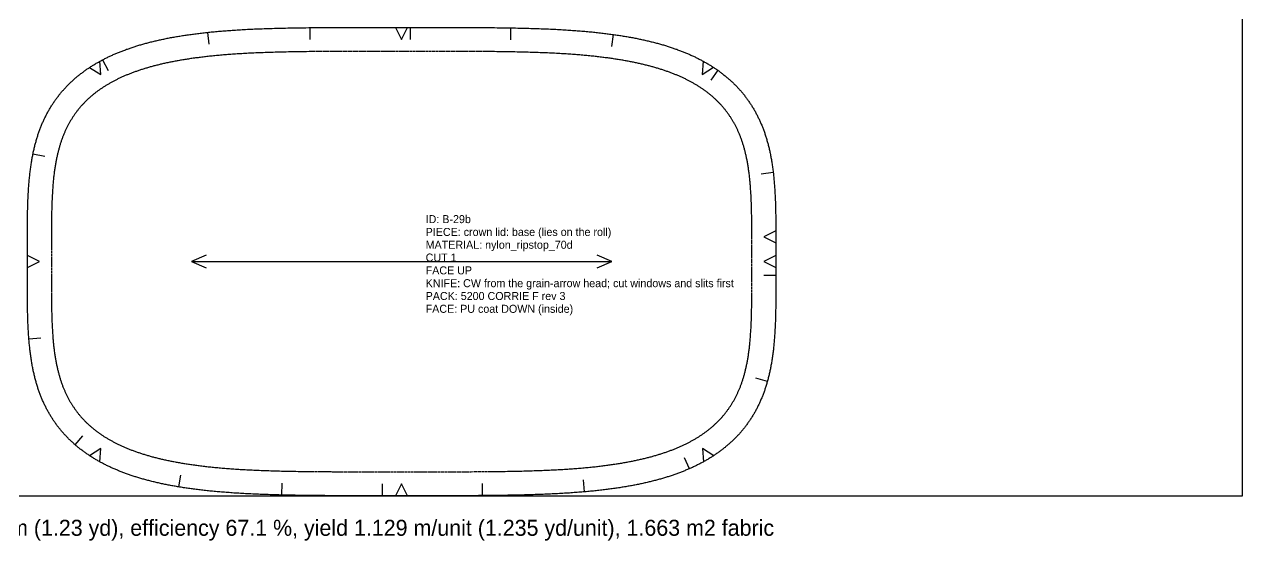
# Model space of a CAD drawing. Header units: millimetres. Extents: x 0 to 1129, y -22 to 1473.
# Drawn here: x 520 to 1129, y -22 to 236 of the extents above; entities that cross this region are included whole.
import ezdxf

# ---------------------------------------------------------------- set-up
doc = ezdxf.new("R2010")
doc.units = ezdxf.units.MM
doc.linetypes.add('DASHED', pattern=[1.524, 1.27, -0.254])
for name, color, linetype in [('CUT', 7, 'Continuous'), ('GRAIN', 5, 'Continuous'), ('NOTCH', 1, 'Continuous'), ('SEW', 3, 'Continuous'), ('TEXT', 2, 'Continuous')]:
    doc.layers.add(name, color=color, linetype=linetype)

msp = doc.modelspace()

# ---------------------------------------------------------------- linework, layer by layer
at = {"layer": 'CUT'}
msp.add_lwpolyline([(708.8, 234), (708.8, 234), (720.36, 234), (725.16, 234), (728.84, 234), (731.94, 233.99), (734.67, 233.99), (737.15, 233.98), (739.42, 233.98), (741.54, 233.97), (743.54, 233.96), (745.42, 233.95), (747.21, 233.94), (748.93, 233.93), (750.57, 233.92), (752.15, 233.9), (753.68, 233.89), (755.15, 233.87), (756.59, 233.85), (757.98, 233.84), (759.33, 233.82), (760.65, 233.8), (761.94, 233.78), (763.19, 233.76), (764.42, 233.73), (765.62, 233.71), (766.8, 233.68), (767.96, 233.66), (769.09, 233.63), (770.2, 233.6), (771.29, 233.57), (772.37, 233.54), (773.42, 233.51), (774.46, 233.48), (775.49, 233.45), (776.5, 233.41), (777.49, 233.38), (778.47, 233.34), (779.44, 233.31), (780.39, 233.27), (781.33, 233.23), (782.26, 233.19), (783.17, 233.15), (784.08, 233.1), (784.97, 233.06), (785.86, 233.02), (786.73, 232.97), (787.6, 232.92), (788.45, 232.87), (789.3, 232.83), (790.14, 232.78), (790.97, 232.72), (791.79, 232.67), (792.6, 232.62), (793.4, 232.56), (794.2, 232.51), (794.99, 232.45), (795.77, 232.4), (796.54, 232.34), (797.31, 232.28), (798.07, 232.22), (798.83, 232.15), (799.57, 232.09), (800.31, 232.03), (801.05, 231.96), (801.78, 231.9), (802.5, 231.83), (803.22, 231.76), (803.93, 231.69), (804.64, 231.62), (805.34, 231.55), (806.03, 231.47), (806.72, 231.4), (807.41, 231.32), (808.09, 231.25), (808.76, 231.17), (809.43, 231.09), (810.1, 231.01), (810.76, 230.93), (811.41, 230.85), (812.06, 230.77), (812.71, 230.68), (813.35, 230.6), (813.99, 230.51), (814.63, 230.42), (815.26, 230.33), (815.88, 230.24), (816.5, 230.15), (817.12, 230.06), (817.74, 229.96), (818.35, 229.87), (818.95, 229.77), (819.56, 229.68), (820.15, 229.58), (820.75, 229.48), (821.34, 229.38), (821.93, 229.28), (822.51, 229.17), (823.09, 229.07), (823.67, 228.96), (824.25, 228.86), (824.82, 228.75), (825.39, 228.64), (825.95, 228.53), (826.51, 228.42), (827.07, 228.3), (827.62, 228.19), (828.18, 228.07), (828.73, 227.96), (829.27, 227.84), (829.81, 227.72), (830.35, 227.6), (830.89, 227.47), (831.43, 227.35), (831.96, 227.23), (832.49, 227.1), (833.01, 226.97), (833.53, 226.85), (834.05, 226.72), (834.57, 226.58), (835.09, 226.45), (835.6, 226.32), (836.11, 226.18), (836.61, 226.05), (837.12, 225.91), (837.62, 225.77), (838.12, 225.63), (838.62, 225.49), (839.11, 225.34), (839.6, 225.2), (840.09, 225.05), (840.58, 224.91), (841.06, 224.76), (841.54, 224.61), (842.02, 224.46), (842.5, 224.3), (842.98, 224.15), (843.45, 223.99), (843.92, 223.83), (844.39, 223.68), (844.85, 223.51), (845.32, 223.35), (845.78, 223.19), (846.24, 223.03), (846.69, 222.86), (847.15, 222.69), (847.6, 222.52), (848.05, 222.35), (848.5, 222.18), (848.94, 222.01), (849.39, 221.83), (849.83, 221.65), (850.27, 221.47), (850.71, 221.29), (851.14, 221.11), (851.57, 220.93), (852.01, 220.75), (852.43, 220.56), (852.86, 220.37), (853.29, 220.18), (853.71, 219.99), (854.13, 219.8), (854.55, 219.6), (854.97, 219.41), (855.38, 219.21), (855.79, 219.01), (856.2, 218.81), (856.61, 218.61), (857.02, 218.4), (857.42, 218.19), (857.83, 217.99), (858.23, 217.78), (858.63, 217.57), (859.02, 217.35), (859.42, 217.14), (859.81, 216.92), (860.2, 216.7), (860.59, 216.48), (860.98, 216.26), (861.37, 216.04), (861.75, 215.81), (862.13, 215.58), (862.51, 215.35), (862.89, 215.12), (863.26, 214.89), (863.64, 214.66), (864.01, 214.42), (864.38, 214.18), (864.75, 213.94), (865.11, 213.7), (865.48, 213.45), (865.84, 213.21), (866.2, 212.96), (866.56, 212.71), (866.91, 212.46), (867.27, 212.21), (867.62, 211.95), (867.97, 211.69), (868.32, 211.43), (868.66, 211.17), (869.01, 210.91), (869.35, 210.64), (869.69, 210.37), (870.03, 210.11), (870.37, 209.83), (870.7, 209.56), (871.03, 209.28), (871.36, 209.01), (871.69, 208.73), (872.02, 208.45), (872.34, 208.16), (872.66, 207.88), (872.98, 207.59), (873.3, 207.3), (873.62, 207.01), (873.93, 206.71), (874.24, 206.42), (874.55, 206.12), (874.86, 205.82), (875.17, 205.52), (875.47, 205.21), (875.77, 204.91), (876.07, 204.6), (876.37, 204.29), (876.66, 203.97), (876.96, 203.66), (877.25, 203.34), (877.54, 203.02), (877.82, 202.7), (878.11, 202.38), (878.39, 202.05), (878.67, 201.72), (878.95, 201.39), (879.22, 201.06), (879.49, 200.73), (879.77, 200.39), (880.03, 200.05), (880.3, 199.71), (880.56, 199.37), (880.83, 199.03), (881.09, 198.68), (881.34, 198.33), (881.6, 197.98), (881.85, 197.62), (882.1, 197.27), (882.35, 196.91), (882.59, 196.55), (882.84, 196.19), (883.08, 195.82), (883.32, 195.46), (883.55, 195.09), (883.79, 194.72), (884.02, 194.34), (884.25, 193.97), (884.48, 193.59), (884.7, 193.21), (884.92, 192.83), (885.14, 192.44), (885.36, 192.06), (885.58, 191.67), (885.79, 191.28), (886, 190.88), (886.21, 190.49), (886.41, 190.09), (886.62, 189.69), (886.82, 189.29), (887.02, 188.88), (887.21, 188.48), (887.41, 188.07), (887.6, 187.66), (887.79, 187.24), (887.97, 186.83), (888.16, 186.41), (888.34, 185.99), (888.52, 185.56), (888.7, 185.14), (888.87, 184.71), (889.04, 184.28), (889.21, 183.85), (889.38, 183.41), (889.55, 182.97), (889.71, 182.53), (889.87, 182.09), (890.03, 181.64), (890.19, 181.19), (890.34, 180.74), (890.49, 180.29), (890.64, 179.83), (890.79, 179.37), (890.93, 178.91), (891.07, 178.44), (891.21, 177.97), (891.35, 177.5), (891.48, 177.03), (891.62, 176.55), (891.75, 176.07), (891.88, 175.59), (892, 175.1), (892.13, 174.61), (892.25, 174.12), (892.37, 173.62), (892.48, 173.12), (892.6, 172.62), (892.71, 172.11), (892.82, 171.6), (892.93, 171.08), (893.04, 170.56), (893.14, 170.04), (893.24, 169.51), (893.34, 168.98), (893.44, 168.45), (893.54, 167.91), (893.63, 167.36), (893.72, 166.81), (893.81, 166.26), (893.9, 165.7), (893.98, 165.13), (894.06, 164.56), (894.15, 163.99), (894.22, 163.41), (894.3, 162.82), (894.38, 162.22), (894.45, 161.62), (894.52, 161.02), (894.59, 160.4), (894.65, 159.78), (894.72, 159.15), (894.78, 158.52), (894.84, 157.87), (894.9, 157.22), (894.96, 156.56), (895.01, 155.89), (895.06, 155.21), (895.12, 154.51), (895.16, 153.81), (895.21, 153.1), (895.26, 152.37), (895.3, 151.63), (895.34, 150.87), (895.38, 150.1), (895.42, 149.32), (895.46, 148.52), (895.49, 147.69), (895.52, 146.85), (895.55, 145.99), (895.58, 145.1), (895.61, 144.19), (895.63, 143.25), (895.66, 142.27), (895.68, 141.26), (895.7, 140.21), (895.72, 139.11), (895.73, 137.96), (895.75, 136.75), (895.76, 135.46), (895.77, 134.07), (895.78, 132.57), (895.79, 130.92), (895.79, 129.04), (895.8, 126.83), (895.8, 123.94), (895.8, 117), (895.8, 110.05), (895.8, 107.17), (895.79, 104.96), (895.79, 103.08), (895.78, 101.43), (895.77, 99.93), (895.76, 98.54), (895.75, 97.25), (895.73, 96.04), (895.72, 94.89), (895.7, 93.79), (895.68, 92.74), (895.66, 91.73), (895.63, 90.75), (895.61, 89.81), (895.58, 88.9), (895.55, 88.01), (895.52, 87.15), (895.49, 86.31), (895.46, 85.48), (895.42, 84.68), (895.38, 83.9), (895.34, 83.13), (895.3, 82.37), (895.26, 81.63), (895.21, 80.9), (895.16, 80.19), (895.12, 79.49), (895.06, 78.79), (895.01, 78.11), (894.96, 77.44), (894.9, 76.78), (894.84, 76.13), (894.78, 75.48), (894.72, 74.85), (894.65, 74.22), (894.59, 73.6), (894.52, 72.98), (894.45, 72.38), (894.38, 71.78), (894.3, 71.18), (894.22, 70.59), (894.15, 70.01), (894.06, 69.44), (893.98, 68.87), (893.9, 68.3), (893.81, 67.74), (893.72, 67.19), (893.63, 66.64), (893.54, 66.09), (893.44, 65.55), (893.34, 65.02), (893.24, 64.49), (893.14, 63.96), (893.04, 63.44), (892.93, 62.92), (892.82, 62.4), (892.71, 61.89), (892.6, 61.38), (892.48, 60.88), (892.37, 60.38), (892.25, 59.88), (892.13, 59.39), (892, 58.9), (891.88, 58.41), (891.75, 57.93), (891.62, 57.45), (891.48, 56.97), (891.35, 56.5), (891.21, 56.03), (891.07, 55.56), (890.93, 55.09), (890.79, 54.63), (890.64, 54.17), (890.49, 53.71), (890.34, 53.26), (890.19, 52.81), (890.03, 52.36), (889.87, 51.91), (889.71, 51.47), (889.55, 51.03), (889.38, 50.59), (889.21, 50.15), (889.04, 49.72), (888.87, 49.29), (888.7, 48.86), (888.52, 48.44), (888.34, 48.01), (888.16, 47.59), (887.97, 47.17), (887.79, 46.76), (887.6, 46.34), (887.41, 45.93), (887.21, 45.52), (887.02, 45.12), (886.82, 44.71), (886.62, 44.31), (886.41, 43.91), (886.21, 43.51), (886, 43.12), (885.79, 42.72), (885.58, 42.33), (885.36, 41.94), (885.14, 41.56), (884.92, 41.17), (884.7, 40.79), (884.48, 40.41), (884.25, 40.03), (884.02, 39.66), (883.79, 39.28), (883.55, 38.91), (883.32, 38.54), (883.08, 38.18), (882.84, 37.81), (882.59, 37.45), (882.35, 37.09), (882.1, 36.73), (881.85, 36.38), (881.6, 36.02), (881.34, 35.67), (881.09, 35.32), (880.83, 34.97), (880.56, 34.63), (880.3, 34.29), (880.03, 33.95), (879.77, 33.61), (879.49, 33.27), (879.22, 32.94), (878.95, 32.61), (878.67, 32.28), (878.39, 31.95), (878.11, 31.62), (877.82, 31.3), (877.54, 30.98), (877.25, 30.66), (876.96, 30.34), (876.66, 30.03), (876.37, 29.71), (876.07, 29.4), (875.77, 29.09), (875.47, 28.79), (875.17, 28.48), (874.86, 28.18), (874.55, 27.88), (874.24, 27.58), (873.93, 27.29), (873.62, 26.99), (873.3, 26.7), (872.98, 26.41), (872.66, 26.12), (872.34, 25.84), (872.02, 25.55), (871.69, 25.27), (871.36, 24.99), (871.03, 24.72), (870.7, 24.44), (870.37, 24.17), (870.03, 23.89), (869.69, 23.63), (869.35, 23.36), (869.01, 23.09), (868.66, 22.83), (868.32, 22.57), (867.97, 22.31), (867.62, 22.05), (867.27, 21.79), (866.91, 21.54), (866.56, 21.29), (866.2, 21.04), (865.84, 20.79), (865.48, 20.55), (865.11, 20.3), (864.75, 20.06), (864.38, 19.82), (864.01, 19.58), (863.64, 19.34), (863.26, 19.11), (862.89, 18.88), (862.51, 18.65), (862.13, 18.42), (861.75, 18.19), (861.37, 17.96), (860.98, 17.74), (860.59, 17.52), (860.2, 17.3), (859.81, 17.08), (859.42, 16.86), (859.02, 16.65), (858.63, 16.43), (858.23, 16.22), (857.83, 16.01), (857.42, 15.81), (857.02, 15.6), (856.61, 15.39), (856.2, 15.19), (855.79, 14.99), (855.38, 14.79), (854.97, 14.59), (854.55, 14.4), (854.13, 14.2), (853.71, 14.01), (853.29, 13.82), (852.86, 13.63), (852.43, 13.44), (852.01, 13.25), (851.57, 13.07), (851.14, 12.89), (850.71, 12.71), (850.27, 12.53), (849.83, 12.35), (849.39, 12.17), (848.94, 11.99), (848.5, 11.82), (848.05, 11.65), (847.6, 11.48), (847.15, 11.31), (846.69, 11.14), (846.24, 10.97), (845.78, 10.81), (845.32, 10.65), (844.85, 10.49), (844.39, 10.32), (843.92, 10.17), (843.45, 10.01), (842.98, 9.85), (842.5, 9.7), (842.02, 9.54), (841.54, 9.39), (841.06, 9.24), (840.58, 9.09), (840.09, 8.95), (839.6, 8.8), (839.11, 8.66), (838.62, 8.51), (838.12, 8.37), (837.62, 8.23), (837.12, 8.09), (836.61, 7.95), (836.11, 7.82), (835.6, 7.68), (835.09, 7.55), (834.57, 7.42), (834.05, 7.28), (833.53, 7.15), (833.01, 7.03), (832.49, 6.9), (831.96, 6.77), (831.43, 6.65), (830.89, 6.53), (830.35, 6.4), (829.81, 6.28), (829.27, 6.16), (828.73, 6.04), (828.18, 5.93), (827.62, 5.81), (827.07, 5.7), (826.51, 5.58), (825.95, 5.47), (825.39, 5.36), (824.82, 5.25), (824.25, 5.14), (823.67, 5.04), (823.09, 4.93), (822.51, 4.83), (821.93, 4.72), (821.34, 4.62), (820.75, 4.52), (820.15, 4.42), (819.56, 4.32), (818.95, 4.23), (818.35, 4.13), (817.74, 4.04), (817.12, 3.94), (816.5, 3.85), (815.88, 3.76), (815.26, 3.67), (814.63, 3.58), (813.99, 3.49), (813.35, 3.4), (812.71, 3.32), (812.06, 3.23), (811.41, 3.15), (810.76, 3.07), (810.1, 2.99), (809.43, 2.91), (808.76, 2.83), (808.09, 2.75), (807.41, 2.68), (806.72, 2.6), (806.03, 2.53), (805.34, 2.45), (804.64, 2.38), (803.93, 2.31), (803.22, 2.24), (802.5, 2.17), (801.78, 2.1), (801.05, 2.04), (800.31, 1.97), (799.57, 1.91), (798.83, 1.85), (798.07, 1.78), (797.31, 1.72), (796.54, 1.66), (795.77, 1.6), (794.99, 1.55), (794.2, 1.49), (793.4, 1.44), (792.6, 1.38), (791.79, 1.33), (790.97, 1.28), (790.14, 1.22), (789.3, 1.17), (788.45, 1.13), (787.6, 1.08), (786.73, 1.03), (785.86, 0.98), (784.97, 0.94), (784.08, 0.9), (783.17, 0.85), (782.26, 0.81), (781.33, 0.77), (780.39, 0.73), (779.44, 0.69), (778.47, 0.66), (777.49, 0.62), (776.5, 0.59), (775.49, 0.55), (774.46, 0.52), (773.42, 0.49), (772.37, 0.46), (771.29, 0.43), (770.2, 0.4), (769.09, 0.37), (767.96, 0.34), (766.8, 0.32), (765.62, 0.29), (764.42, 0.27), (763.19, 0.24), (761.94, 0.22), (760.65, 0.2), (759.33, 0.18), (757.98, 0.16), (756.59, 0.15), (755.15, 0.13), (753.68, 0.11), (752.14, 0.1), (750.56, 0.08), (748.92, 0.07), (747.2, 0.06), (745.41, 0.05), (743.53, 0.04), (741.54, 0.03), (739.42, 0.02), (737.14, 0.02), (734.67, 0.01), (731.93, 0.01), (728.83, 0), (725.15, 0), (720.36, 0), (708.8, 0), (697.24, 0), (692.44, 0), (688.76, 0), (685.66, 0.01), (682.93, 0.01), (680.45, 0.02), (678.18, 0.02), (676.06, 0.03), (674.06, 0.04), (672.18, 0.05), (670.39, 0.06), (668.67, 0.07), (667.03, 0.08), (665.45, 0.1), (663.92, 0.11), (662.45, 0.13), (661.01, 0.15), (659.62, 0.16), (658.27, 0.18), (656.95, 0.2), (655.66, 0.22), (654.41, 0.24), (653.18, 0.27), (651.98, 0.29), (650.8, 0.32), (649.64, 0.34), (648.51, 0.37), (647.4, 0.4), (646.31, 0.43), (645.23, 0.46), (644.18, 0.49), (643.14, 0.52), (642.11, 0.55), (641.1, 0.59), (640.11, 0.62), (639.13, 0.66), (638.16, 0.69), (637.21, 0.73), (636.27, 0.77), (635.34, 0.81), (634.43, 0.85), (633.52, 0.9), (632.63, 0.94), (631.74, 0.98), (630.87, 1.03), (630, 1.08), (629.15, 1.13), (628.3, 1.17), (627.46, 1.22), (626.63, 1.28), (625.81, 1.33), (625, 1.38), (624.2, 1.44), (623.4, 1.49), (622.61, 1.55), (621.83, 1.6), (621.06, 1.66), (620.29, 1.72), (619.53, 1.78), (618.77, 1.85), (618.03, 1.91), (617.29, 1.97), (616.55, 2.04), (615.82, 2.1), (615.1, 2.17), (614.38, 2.24), (613.67, 2.31), (612.96, 2.38), (612.26, 2.45), (611.57, 2.53), (610.88, 2.6), (610.19, 2.68), (609.51, 2.75), (608.84, 2.83), (608.17, 2.91), (607.5, 2.99), (606.84, 3.07), (606.19, 3.15), (605.54, 3.23), (604.89, 3.32), (604.25, 3.4), (603.61, 3.49), (602.97, 3.58), (602.34, 3.67), (601.72, 3.76), (601.1, 3.85), (600.48, 3.94), (599.86, 4.04), (599.25, 4.13), (598.65, 4.23), (598.04, 4.32), (597.45, 4.42), (596.85, 4.52), (596.26, 4.62), (595.67, 4.72), (595.09, 4.83), (594.51, 4.93), (593.93, 5.04), (593.35, 5.14), (592.78, 5.25), (592.21, 5.36), (591.65, 5.47), (591.09, 5.58), (590.53, 5.7), (589.98, 5.81), (589.42, 5.93), (588.87, 6.04), (588.33, 6.16), (587.79, 6.28), (587.25, 6.4), (586.71, 6.53), (586.17, 6.65), (585.64, 6.77), (585.11, 6.9), (584.59, 7.03), (584.07, 7.15), (583.55, 7.28), (583.03, 7.42), (582.51, 7.55), (582, 7.68), (581.49, 7.82), (580.99, 7.95), (580.48, 8.09), (579.98, 8.23), (579.48, 8.37), (578.98, 8.51), (578.49, 8.66), (578, 8.8), (577.51, 8.95), (577.02, 9.09), (576.54, 9.24), (576.06, 9.39), (575.58, 9.54), (575.1, 9.7), (574.62, 9.85), (574.15, 10.01), (573.68, 10.17), (573.21, 10.32), (572.75, 10.49), (572.28, 10.65), (571.82, 10.81), (571.36, 10.97), (570.91, 11.14), (570.45, 11.31), (570, 11.48), (569.55, 11.65), (569.1, 11.82), (568.66, 11.99), (568.21, 12.17), (567.77, 12.35), (567.33, 12.53), (566.89, 12.71), (566.46, 12.89), (566.03, 13.07), (565.59, 13.25), (565.17, 13.44), (564.74, 13.63), (564.31, 13.82), (563.89, 14.01), (563.47, 14.2), (563.05, 14.4), (562.63, 14.59), (562.22, 14.79), (561.81, 14.99), (561.4, 15.19), (560.99, 15.39), (560.58, 15.6), (560.18, 15.81), (559.77, 16.01), (559.37, 16.22), (558.97, 16.43), (558.58, 16.65), (558.18, 16.86), (557.79, 17.08), (557.4, 17.3), (557.01, 17.52), (556.62, 17.74), (556.23, 17.96), (555.85, 18.19), (555.47, 18.42), (555.09, 18.65), (554.71, 18.88), (554.34, 19.11), (553.96, 19.34), (553.59, 19.58), (553.22, 19.82), (552.85, 20.06), (552.49, 20.3), (552.12, 20.55), (551.76, 20.79), (551.4, 21.04), (551.04, 21.29), (550.69, 21.54), (550.33, 21.79), (549.98, 22.05), (549.63, 22.31), (549.28, 22.57), (548.94, 22.83), (548.59, 23.09), (548.25, 23.36), (547.91, 23.63), (547.57, 23.89), (547.23, 24.17), (546.9, 24.44), (546.57, 24.72), (546.24, 24.99), (545.91, 25.27), (545.58, 25.55), (545.26, 25.84), (544.94, 26.12), (544.62, 26.41), (544.3, 26.7), (543.98, 26.99), (543.67, 27.29), (543.36, 27.58), (543.05, 27.88), (542.74, 28.18), (542.43, 28.48), (542.13, 28.79), (541.83, 29.09), (541.53, 29.4), (541.23, 29.71), (540.94, 30.03), (540.64, 30.34), (540.35, 30.66), (540.06, 30.98), (539.78, 31.3), (539.49, 31.62), (539.21, 31.95), (538.93, 32.28), (538.65, 32.61), (538.38, 32.94), (538.11, 33.27), (537.83, 33.61), (537.57, 33.95), (537.3, 34.29), (537.04, 34.63), (536.77, 34.97), (536.51, 35.32), (536.26, 35.67), (536, 36.02), (535.75, 36.38), (535.5, 36.73), (535.25, 37.09), (535.01, 37.45), (534.76, 37.81), (534.52, 38.18), (534.28, 38.54), (534.05, 38.91), (533.81, 39.28), (533.58, 39.66), (533.35, 40.03), (533.12, 40.41), (532.9, 40.79), (532.68, 41.17), (532.46, 41.56), (532.24, 41.94), (532.02, 42.33), (531.81, 42.72), (531.6, 43.12), (531.39, 43.51), (531.19, 43.91), (530.98, 44.31), (530.78, 44.71), (530.58, 45.12), (530.39, 45.52), (530.19, 45.93), (530, 46.34), (529.81, 46.76), (529.63, 47.17), (529.44, 47.59), (529.26, 48.01), (529.08, 48.44), (528.9, 48.86), (528.73, 49.29), (528.56, 49.72), (528.39, 50.15), (528.22, 50.59), (528.05, 51.03), (527.89, 51.47), (527.73, 51.91), (527.57, 52.36), (527.41, 52.81), (527.26, 53.26), (527.11, 53.71), (526.96, 54.17), (526.81, 54.63), (526.67, 55.09), (526.53, 55.56), (526.39, 56.03), (526.25, 56.5), (526.12, 56.97), (525.98, 57.45), (525.85, 57.93), (525.72, 58.41), (525.6, 58.9), (525.47, 59.39), (525.35, 59.88), (525.23, 60.38), (525.12, 60.88), (525, 61.38), (524.89, 61.89), (524.78, 62.4), (524.67, 62.92), (524.56, 63.44), (524.46, 63.96), (524.36, 64.49), (524.26, 65.02), (524.16, 65.55), (524.06, 66.09), (523.97, 66.64), (523.88, 67.19), (523.79, 67.74), (523.7, 68.3), (523.62, 68.87), (523.54, 69.44), (523.45, 70.01), (523.38, 70.59), (523.3, 71.18), (523.22, 71.78), (523.15, 72.38), (523.08, 72.98), (523.01, 73.6), (522.95, 74.22), (522.88, 74.85), (522.82, 75.48), (522.76, 76.13), (522.7, 76.78), (522.64, 77.44), (522.59, 78.11), (522.54, 78.79), (522.48, 79.49), (522.44, 80.19), (522.39, 80.9), (522.34, 81.63), (522.3, 82.37), (522.26, 83.13), (522.22, 83.9), (522.18, 84.68), (522.14, 85.48), (522.11, 86.31), (522.08, 87.15), (522.05, 88.01), (522.02, 88.9), (521.99, 89.81), (521.97, 90.75), (521.94, 91.73), (521.92, 92.74), (521.9, 93.79), (521.88, 94.89), (521.87, 96.04), (521.85, 97.25), (521.84, 98.54), (521.83, 99.93), (521.82, 101.43), (521.81, 103.08), (521.81, 104.96), (521.8, 107.17), (521.8, 110.06), (521.8, 117), (521.8, 123.95), (521.8, 126.83), (521.81, 129.04), (521.81, 130.92), (521.82, 132.57), (521.83, 134.07), (521.84, 135.46), (521.85, 136.75), (521.87, 137.96), (521.88, 139.11), (521.9, 140.21), (521.92, 141.26), (521.94, 142.27), (521.97, 143.25), (521.99, 144.19), (522.02, 145.1), (522.05, 145.99), (522.08, 146.85), (522.11, 147.69), (522.14, 148.52), (522.18, 149.32), (522.22, 150.1), (522.26, 150.87), (522.3, 151.63), (522.34, 152.37), (522.39, 153.1), (522.44, 153.81), (522.48, 154.51), (522.54, 155.21), (522.59, 155.89), (522.64, 156.56), (522.7, 157.22), (522.76, 157.87), (522.82, 158.52), (522.88, 159.15), (522.95, 159.78), (523.01, 160.4), (523.08, 161.02), (523.15, 161.62), (523.22, 162.22), (523.3, 162.82), (523.38, 163.41), (523.45, 163.99), (523.54, 164.56), (523.62, 165.13), (523.7, 165.7), (523.79, 166.26), (523.88, 166.81), (523.97, 167.36), (524.06, 167.91), (524.16, 168.45), (524.26, 168.98), (524.36, 169.51), (524.46, 170.04), (524.56, 170.56), (524.67, 171.08), (524.78, 171.6), (524.89, 172.11), (525, 172.62), (525.12, 173.12), (525.23, 173.62), (525.35, 174.12), (525.47, 174.61), (525.6, 175.1), (525.72, 175.59), (525.85, 176.07), (525.98, 176.55), (526.12, 177.03), (526.25, 177.5), (526.39, 177.97), (526.53, 178.44), (526.67, 178.91), (526.81, 179.37), (526.96, 179.83), (527.11, 180.29), (527.26, 180.74), (527.41, 181.19), (527.57, 181.64), (527.73, 182.09), (527.89, 182.53), (528.05, 182.97), (528.22, 183.41), (528.39, 183.85), (528.56, 184.28), (528.73, 184.71), (528.9, 185.14), (529.08, 185.56), (529.26, 185.99), (529.44, 186.41), (529.63, 186.83), (529.81, 187.24), (530, 187.66), (530.19, 188.07), (530.39, 188.48), (530.58, 188.88), (530.78, 189.29), (530.98, 189.69), (531.19, 190.09), (531.39, 190.49), (531.6, 190.88), (531.81, 191.28), (532.02, 191.67), (532.24, 192.06), (532.46, 192.44), (532.68, 192.83), (532.9, 193.21), (533.12, 193.59), (533.35, 193.97), (533.58, 194.34), (533.81, 194.72), (534.05, 195.09), (534.28, 195.46), (534.52, 195.82), (534.76, 196.19), (535.01, 196.55), (535.25, 196.91), (535.5, 197.27), (535.75, 197.62), (536, 197.98), (536.26, 198.33), (536.51, 198.68), (536.77, 199.03), (537.04, 199.37), (537.3, 199.71), (537.57, 200.05), (537.83, 200.39), (538.11, 200.73), (538.38, 201.06), (538.65, 201.39), (538.93, 201.72), (539.21, 202.05), (539.49, 202.38), (539.78, 202.7), (540.06, 203.02), (540.35, 203.34), (540.64, 203.66), (540.94, 203.97), (541.23, 204.29), (541.53, 204.6), (541.83, 204.91), (542.13, 205.21), (542.43, 205.52), (542.74, 205.82), (543.05, 206.12), (543.36, 206.42), (543.67, 206.71), (543.98, 207.01), (544.3, 207.3), (544.62, 207.59), (544.94, 207.88), (545.26, 208.16), (545.58, 208.45), (545.91, 208.73), (546.24, 209.01), (546.57, 209.28), (546.9, 209.56), (547.23, 209.83), (547.57, 210.11), (547.91, 210.37), (548.25, 210.64), (548.59, 210.91), (548.94, 211.17), (549.28, 211.43), (549.63, 211.69), (549.98, 211.95), (550.33, 212.21), (550.69, 212.46), (551.04, 212.71), (551.4, 212.96), (551.76, 213.21), (552.12, 213.45), (552.49, 213.7), (552.85, 213.94), (553.22, 214.18), (553.59, 214.42), (553.96, 214.66), (554.34, 214.89), (554.71, 215.12), (555.09, 215.35), (555.47, 215.58), (555.85, 215.81), (556.23, 216.04), (556.62, 216.26), (557.01, 216.48), (557.4, 216.7), (557.79, 216.92), (558.18, 217.14), (558.58, 217.35), (558.97, 217.57), (559.37, 217.78), (559.77, 217.99), (560.18, 218.19), (560.58, 218.4), (560.99, 218.61), (561.4, 218.81), (561.81, 219.01), (562.22, 219.21), (562.63, 219.41), (563.05, 219.6), (563.47, 219.8), (563.89, 219.99), (564.31, 220.18), (564.74, 220.37), (565.17, 220.56), (565.59, 220.75), (566.03, 220.93), (566.46, 221.11), (566.89, 221.29), (567.33, 221.47), (567.77, 221.65), (568.21, 221.83), (568.66, 222.01), (569.1, 222.18), (569.55, 222.35), (570, 222.52), (570.45, 222.69), (570.91, 222.86), (571.36, 223.03), (571.82, 223.19), (572.28, 223.35), (572.75, 223.51), (573.21, 223.68), (573.68, 223.83), (574.15, 223.99), (574.62, 224.15), (575.1, 224.3), (575.58, 224.46), (576.06, 224.61), (576.54, 224.76), (577.02, 224.91), (577.51, 225.05), (578, 225.2), (578.49, 225.34), (578.98, 225.49), (579.48, 225.63), (579.98, 225.77), (580.48, 225.91), (580.99, 226.05), (581.49, 226.18), (582, 226.32), (582.51, 226.45), (583.03, 226.58), (583.55, 226.72), (584.07, 226.85), (584.59, 226.97), (585.11, 227.1), (585.64, 227.23), (586.17, 227.35), (586.71, 227.47), (587.25, 227.6), (587.79, 227.72), (588.33, 227.84), (588.87, 227.96), (589.42, 228.07), (589.98, 228.19), (590.53, 228.3), (591.09, 228.42), (591.65, 228.53), (592.21, 228.64), (592.78, 228.75), (593.35, 228.86), (593.93, 228.96), (594.51, 229.07), (595.09, 229.17), (595.67, 229.28), (596.26, 229.38), (596.85, 229.48), (597.45, 229.58), (598.04, 229.68), (598.65, 229.77), (599.25, 229.87), (599.86, 229.96), (600.48, 230.06), (601.1, 230.15), (601.72, 230.24), (602.34, 230.33), (602.97, 230.42), (603.61, 230.51), (604.25, 230.6), (604.89, 230.68), (605.54, 230.77), (606.19, 230.85), (606.84, 230.93), (607.5, 231.01), (608.17, 231.09), (608.84, 231.17), (609.51, 231.25), (610.19, 231.32), (610.88, 231.4), (611.57, 231.47), (612.26, 231.55), (612.96, 231.62), (613.67, 231.69), (614.38, 231.76), (615.1, 231.83), (615.82, 231.9), (616.55, 231.96), (617.29, 232.03), (618.03, 232.09), (618.77, 232.15), (619.53, 232.22), (620.29, 232.28), (621.06, 232.34), (621.83, 232.4), (622.61, 232.45), (623.4, 232.51), (624.2, 232.56), (625, 232.62), (625.81, 232.67), (626.63, 232.72), (627.46, 232.78), (628.3, 232.83), (629.15, 232.87), (630, 232.92), (630.87, 232.97), (631.74, 233.02), (632.63, 233.06), (633.52, 233.1), (634.43, 233.15), (635.34, 233.19), (636.27, 233.23), (637.21, 233.27), (638.16, 233.31), (639.13, 233.34), (640.11, 233.38), (641.1, 233.41), (642.11, 233.45), (643.14, 233.48), (644.18, 233.51), (645.23, 233.54), (646.31, 233.57), (647.4, 233.6), (648.51, 233.63), (649.64, 233.66), (650.8, 233.68), (651.98, 233.71), (653.18, 233.73), (654.41, 233.76), (655.66, 233.78), (656.95, 233.8), (658.27, 233.82), (659.62, 233.84), (661.01, 233.85), (662.45, 233.87), (663.92, 233.89), (665.46, 233.9), (667.04, 233.92), (668.68, 233.93), (670.4, 233.94), (672.19, 233.95), (674.07, 233.96), (676.06, 233.97), (678.18, 233.98), (680.46, 233.98), (682.93, 233.99), (685.67, 233.99), (688.77, 234), (692.45, 234), (697.24, 234)], close=True, dxfattribs=at)
at = {"layer": 'GRAIN'}
for points in [[(611.17, 120.12), (603.8, 117), (611.17, 113.88)], [(603.8, 117), (813.8, 117)], [(806.43, 113.88), (813.8, 117), (806.43, 120.12)]]:
    msp.add_lwpolyline(points, dxfattribs=at)
at = {"layer": 'NOTCH'}
for points in [[(611.84, 231.5), (612.47, 225.54)], [(662.9, 233.88), (662.96, 227.88)], [(705.78, 234), (708.78, 228), (711.78, 234)], [(713.03, 234), (713.03, 228)], [(763.24, 233.76), (763.13, 227.76)], [(814.55, 230.43), (813.72, 224.49)], [(552.87, 214.02), (558.53, 210.42), (558.01, 217.11)], [(559.38, 217.78), (562.17, 212.47)], [(859.53, 217.14), (859.02, 210.45), (864.68, 214.06)], [(866.78, 212.55), (863.31, 207.66)], [(524.61, 170.79), (530.49, 169.59)], [(894.47, 161.44), (888.51, 160.74)], [(895.78, 132.34), (889.79, 129.33), (895.8, 126.34)], [(521.8, 114), (527.8, 117), (521.8, 120)], [(895.8, 120.02), (889.8, 117.02), (895.8, 114.02)], [(895.8, 110.07), (889.8, 110.08)], [(522.57, 78.39), (528.55, 78.86)], [(891.53, 57.15), (885.76, 58.77)], [(545.66, 25.49), (549.59, 30.02)], [(558.05, 16.87), (558.56, 23.56), (552.9, 19.96)], [(852.61, 13.52), (850.2, 19.01)], [(864.71, 19.97), (859.05, 23.57), (859.57, 16.88)], [(597.42, 4.43), (598.4, 10.34)], [(648.9, 0.36), (649.05, 6.36)], [(800.18, 1.96), (799.66, 7.94)], [(699.19, 0), (699.19, 6)], [(711.81, 0), (708.81, 6), (705.81, 0)], [(749.28, 0.07), (749.23, 6.07)]]:
    msp.add_lwpolyline(points, dxfattribs=at)
at = {"layer": 'SEW', "linetype": 'DASHED'}
msp.add_lwpolyline([(708.8, 222), (697.24, 222), (692.45, 222), (688.78, 222), (685.68, 221.99), (682.95, 221.99), (680.49, 221.98), (678.22, 221.98), (676.11, 221.97), (674.13, 221.96), (672.25, 221.95), (670.47, 221.94), (668.77, 221.93), (667.13, 221.92), (665.56, 221.9), (664.05, 221.89), (662.58, 221.87), (661.16, 221.86), (659.78, 221.84), (658.44, 221.82), (657.14, 221.8), (655.86, 221.78), (654.62, 221.76), (653.41, 221.74), (652.22, 221.71), (651.06, 221.69), (649.92, 221.66), (648.8, 221.64), (647.71, 221.61), (646.63, 221.58), (645.58, 221.55), (644.54, 221.52), (643.51, 221.49), (642.51, 221.46), (641.52, 221.42), (640.54, 221.39), (639.58, 221.35), (638.64, 221.32), (637.7, 221.28), (636.78, 221.24), (635.88, 221.2), (634.98, 221.16), (634.09, 221.12), (633.22, 221.07), (632.36, 221.03), (631.5, 220.99), (630.66, 220.94), (629.83, 220.89), (629, 220.85), (628.19, 220.8), (627.38, 220.75), (626.59, 220.7), (625.8, 220.65), (625.02, 220.59), (624.25, 220.54), (623.48, 220.48), (622.73, 220.43), (621.98, 220.37), (621.23, 220.31), (620.5, 220.26), (619.77, 220.2), (619.05, 220.13), (618.33, 220.07), (617.63, 220.01), (616.92, 219.95), (616.23, 219.88), (615.54, 219.82), (614.85, 219.75), (614.18, 219.68), (613.5, 219.61), (612.84, 219.54), (612.17, 219.47), (611.52, 219.4), (610.87, 219.33), (610.22, 219.25), (609.58, 219.18), (608.95, 219.1), (608.32, 219.02), (607.69, 218.94), (607.07, 218.86), (606.46, 218.78), (605.84, 218.7), (605.24, 218.62), (604.64, 218.54), (604.04, 218.45), (603.45, 218.37), (602.86, 218.28), (602.27, 218.19), (601.69, 218.1), (601.11, 218.02), (600.54, 217.92), (599.97, 217.83), (599.41, 217.74), (598.85, 217.65), (598.29, 217.55), (597.74, 217.46), (597.19, 217.36), (596.65, 217.26), (596.11, 217.16), (595.57, 217.06), (595.03, 216.96), (594.5, 216.86), (593.98, 216.75), (593.45, 216.65), (592.93, 216.54), (592.42, 216.44), (591.9, 216.33), (591.39, 216.22), (590.89, 216.11), (590.38, 216), (589.88, 215.89), (589.39, 215.78), (588.89, 215.66), (588.4, 215.55), (587.92, 215.43), (587.43, 215.32), (586.95, 215.2), (586.47, 215.08), (586, 214.96), (585.53, 214.84), (585.06, 214.71), (584.59, 214.59), (584.13, 214.47), (583.67, 214.34), (583.21, 214.21), (582.75, 214.08), (582.3, 213.96), (581.85, 213.83), (581.41, 213.69), (580.96, 213.56), (580.52, 213.43), (580.09, 213.29), (579.65, 213.16), (579.22, 213.02), (578.79, 212.88), (578.36, 212.74), (577.94, 212.6), (577.51, 212.46), (577.1, 212.32), (576.68, 212.18), (576.26, 212.03), (575.85, 211.89), (575.44, 211.74), (575.04, 211.59), (574.63, 211.44), (574.23, 211.29), (573.83, 211.14), (573.43, 210.99), (573.04, 210.83), (572.65, 210.68), (572.26, 210.52), (571.87, 210.37), (571.49, 210.21), (571.11, 210.05), (570.73, 209.89), (570.35, 209.73), (569.97, 209.56), (569.6, 209.4), (569.23, 209.23), (568.86, 209.07), (568.5, 208.9), (568.13, 208.73), (567.77, 208.56), (567.41, 208.39), (567.05, 208.22), (566.7, 208.04), (566.35, 207.87), (566, 207.69), (565.65, 207.52), (565.3, 207.34), (564.96, 207.16), (564.62, 206.98), (564.28, 206.8), (563.94, 206.61), (563.61, 206.43), (563.27, 206.24), (562.94, 206.05), (562.62, 205.87), (562.29, 205.68), (561.97, 205.49), (561.64, 205.29), (561.32, 205.1), (561.01, 204.91), (560.69, 204.71), (560.38, 204.51), (560.06, 204.32), (559.75, 204.12), (559.45, 203.91), (559.14, 203.71), (558.84, 203.51), (558.54, 203.3), (558.24, 203.1), (557.94, 202.89), (557.64, 202.68), (557.35, 202.47), (557.06, 202.26), (556.77, 202.05), (556.48, 201.83), (556.2, 201.62), (555.91, 201.4), (555.63, 201.18), (555.35, 200.96), (555.08, 200.74), (554.8, 200.52), (554.53, 200.3), (554.26, 200.07), (553.99, 199.84), (553.72, 199.62), (553.45, 199.39), (553.19, 199.16), (552.93, 198.92), (552.67, 198.69), (552.41, 198.46), (552.15, 198.22), (551.9, 197.98), (551.65, 197.74), (551.4, 197.5), (551.15, 197.26), (550.9, 197.01), (550.66, 196.77), (550.41, 196.52), (550.17, 196.27), (549.93, 196.02), (549.7, 195.77), (549.46, 195.52), (549.23, 195.26), (548.99, 195.01), (548.76, 194.75), (548.54, 194.49), (548.31, 194.23), (548.09, 193.97), (547.86, 193.7), (547.64, 193.44), (547.42, 193.17), (547.21, 192.9), (546.99, 192.63), (546.78, 192.35), (546.57, 192.08), (546.36, 191.8), (546.15, 191.53), (545.94, 191.25), (545.74, 190.96), (545.54, 190.68), (545.34, 190.4), (545.14, 190.11), (544.94, 189.82), (544.75, 189.53), (544.55, 189.24), (544.36, 188.94), (544.17, 188.65), (543.98, 188.35), (543.8, 188.05), (543.61, 187.75), (543.43, 187.44), (543.25, 187.14), (543.07, 186.83), (542.89, 186.52), (542.72, 186.21), (542.54, 185.89), (542.37, 185.58), (542.2, 185.26), (542.03, 184.94), (541.86, 184.62), (541.7, 184.29), (541.54, 183.96), (541.37, 183.64), (541.21, 183.3), (541.06, 182.97), (540.9, 182.63), (540.75, 182.3), (540.59, 181.95), (540.44, 181.61), (540.29, 181.27), (540.14, 180.92), (540, 180.57), (539.85, 180.21), (539.71, 179.86), (539.57, 179.5), (539.43, 179.14), (539.29, 178.77), (539.16, 178.41), (539.03, 178.04), (538.89, 177.66), (538.76, 177.29), (538.63, 176.91), (538.51, 176.53), (538.38, 176.15), (538.26, 175.76), (538.14, 175.37), (538.02, 174.98), (537.9, 174.58), (537.78, 174.18), (537.67, 173.77), (537.55, 173.37), (537.44, 172.96), (537.33, 172.54), (537.22, 172.13), (537.12, 171.7), (537.01, 171.28), (536.91, 170.85), (536.81, 170.42), (536.71, 169.98), (536.61, 169.54), (536.51, 169.09), (536.42, 168.64), (536.33, 168.19), (536.23, 167.73), (536.15, 167.27), (536.06, 166.8), (535.97, 166.33), (535.89, 165.85), (535.8, 165.37), (535.72, 164.88), (535.64, 164.38), (535.57, 163.88), (535.49, 163.38), (535.42, 162.87), (535.34, 162.35), (535.27, 161.82), (535.2, 161.29), (535.13, 160.75), (535.07, 160.21), (535, 159.66), (534.94, 159.1), (534.88, 158.53), (534.82, 157.95), (534.76, 157.37), (534.71, 156.77), (534.65, 156.17), (534.6, 155.56), (534.55, 154.93), (534.5, 154.3), (534.45, 153.66), (534.41, 153), (534.36, 152.33), (534.32, 151.64), (534.28, 150.95), (534.24, 150.24), (534.2, 149.51), (534.17, 148.76), (534.13, 148), (534.1, 147.22), (534.07, 146.41), (534.04, 145.58), (534.01, 144.73), (533.99, 143.85), (533.96, 142.94), (533.94, 142), (533.92, 141.02), (533.9, 140), (533.88, 138.93), (533.87, 137.8), (533.85, 136.62), (533.84, 135.35), (533.83, 133.99), (533.82, 132.51), (533.81, 130.87), (533.81, 129.01), (533.8, 126.81), (533.8, 123.94), (533.8, 117), (533.8, 110.06), (533.8, 107.19), (533.81, 104.99), (533.81, 103.13), (533.82, 101.49), (533.83, 100.01), (533.84, 98.65), (533.85, 97.38), (533.87, 96.2), (533.88, 95.07), (533.9, 94), (533.92, 92.98), (533.94, 92), (533.96, 91.06), (533.99, 90.15), (534.01, 89.27), (534.04, 88.42), (534.07, 87.59), (534.1, 86.78), (534.13, 86), (534.17, 85.24), (534.2, 84.49), (534.24, 83.76), (534.28, 83.05), (534.32, 82.36), (534.36, 81.67), (534.41, 81), (534.45, 80.34), (534.5, 79.7), (534.55, 79.07), (534.6, 78.44), (534.65, 77.83), (534.71, 77.23), (534.76, 76.63), (534.82, 76.05), (534.88, 75.47), (534.94, 74.9), (535, 74.34), (535.07, 73.79), (535.13, 73.25), (535.2, 72.71), (535.27, 72.18), (535.34, 71.65), (535.42, 71.13), (535.49, 70.62), (535.57, 70.12), (535.64, 69.62), (535.72, 69.12), (535.8, 68.63), (535.89, 68.15), (535.97, 67.67), (536.06, 67.2), (536.15, 66.73), (536.23, 66.27), (536.33, 65.81), (536.42, 65.36), (536.51, 64.91), (536.61, 64.46), (536.71, 64.02), (536.81, 63.58), (536.91, 63.15), (537.01, 62.72), (537.12, 62.3), (537.22, 61.87), (537.33, 61.46), (537.44, 61.04), (537.55, 60.63), (537.67, 60.23), (537.78, 59.82), (537.9, 59.42), (538.02, 59.02), (538.14, 58.63), (538.26, 58.24), (538.38, 57.85), (538.51, 57.47), (538.63, 57.09), (538.76, 56.71), (538.89, 56.34), (539.03, 55.96), (539.16, 55.59), (539.29, 55.23), (539.43, 54.86), (539.57, 54.5), (539.71, 54.14), (539.85, 53.79), (540, 53.43), (540.14, 53.08), (540.29, 52.73), (540.44, 52.39), (540.59, 52.05), (540.75, 51.7), (540.9, 51.37), (541.06, 51.03), (541.21, 50.7), (541.37, 50.36), (541.54, 50.04), (541.7, 49.71), (541.86, 49.38), (542.03, 49.06), (542.2, 48.74), (542.37, 48.42), (542.54, 48.11), (542.72, 47.79), (542.89, 47.48), (543.07, 47.17), (543.25, 46.86), (543.43, 46.56), (543.61, 46.25), (543.8, 45.95), (543.98, 45.65), (544.17, 45.35), (544.36, 45.06), (544.55, 44.76), (544.75, 44.47), (544.94, 44.18), (545.14, 43.89), (545.34, 43.6), (545.54, 43.32), (545.74, 43.04), (545.94, 42.75), (546.15, 42.47), (546.36, 42.2), (546.57, 41.92), (546.78, 41.65), (546.99, 41.37), (547.21, 41.1), (547.42, 40.83), (547.64, 40.56), (547.86, 40.3), (548.09, 40.03), (548.31, 39.77), (548.54, 39.51), (548.76, 39.25), (548.99, 38.99), (549.23, 38.74), (549.46, 38.48), (549.7, 38.23), (549.93, 37.98), (550.17, 37.73), (550.41, 37.48), (550.66, 37.23), (550.9, 36.99), (551.15, 36.74), (551.4, 36.5), (551.65, 36.26), (551.9, 36.02), (552.15, 35.78), (552.41, 35.54), (552.67, 35.31), (552.93, 35.08), (553.19, 34.84), (553.45, 34.61), (553.72, 34.38), (553.99, 34.16), (554.26, 33.93), (554.53, 33.7), (554.8, 33.48), (555.08, 33.26), (555.35, 33.04), (555.63, 32.82), (555.91, 32.6), (556.2, 32.38), (556.48, 32.17), (556.77, 31.95), (557.06, 31.74), (557.35, 31.53), (557.64, 31.32), (557.94, 31.11), (558.24, 30.9), (558.54, 30.7), (558.84, 30.49), (559.14, 30.29), (559.45, 30.09), (559.75, 29.88), (560.06, 29.68), (560.38, 29.49), (560.69, 29.29), (561.01, 29.09), (561.32, 28.9), (561.64, 28.71), (561.97, 28.51), (562.29, 28.32), (562.62, 28.13), (562.94, 27.95), (563.27, 27.76), (563.61, 27.57), (563.94, 27.39), (564.28, 27.2), (564.62, 27.02), (564.96, 26.84), (565.3, 26.66), (565.65, 26.48), (566, 26.31), (566.35, 26.13), (566.7, 25.96), (567.05, 25.78), (567.41, 25.61), (567.77, 25.44), (568.13, 25.27), (568.5, 25.1), (568.86, 24.93), (569.23, 24.77), (569.6, 24.6), (569.97, 24.44), (570.35, 24.27), (570.73, 24.11), (571.11, 23.95), (571.49, 23.79), (571.87, 23.63), (572.26, 23.48), (572.65, 23.32), (573.04, 23.17), (573.43, 23.01), (573.83, 22.86), (574.23, 22.71), (574.63, 22.56), (575.04, 22.41), (575.44, 22.26), (575.85, 22.11), (576.26, 21.97), (576.68, 21.82), (577.1, 21.68), (577.51, 21.54), (577.94, 21.4), (578.36, 21.26), (578.79, 21.12), (579.22, 20.98), (579.65, 20.84), (580.09, 20.71), (580.52, 20.57), (580.96, 20.44), (581.41, 20.31), (581.85, 20.17), (582.3, 20.04), (582.75, 19.92), (583.21, 19.79), (583.67, 19.66), (584.13, 19.53), (584.59, 19.41), (585.06, 19.29), (585.53, 19.16), (586, 19.04), (586.47, 18.92), (586.95, 18.8), (587.43, 18.68), (587.92, 18.57), (588.4, 18.45), (588.89, 18.34), (589.39, 18.22), (589.88, 18.11), (590.38, 18), (590.89, 17.89), (591.39, 17.78), (591.9, 17.67), (592.42, 17.56), (592.93, 17.46), (593.45, 17.35), (593.98, 17.25), (594.5, 17.14), (595.03, 17.04), (595.57, 16.94), (596.11, 16.84), (596.65, 16.74), (597.19, 16.64), (597.74, 16.54), (598.29, 16.45), (598.85, 16.35), (599.41, 16.26), (599.97, 16.17), (600.54, 16.08), (601.11, 15.98), (601.69, 15.9), (602.27, 15.81), (602.86, 15.72), (603.45, 15.63), (604.04, 15.55), (604.64, 15.46), (605.24, 15.38), (605.84, 15.3), (606.46, 15.22), (607.07, 15.14), (607.69, 15.06), (608.32, 14.98), (608.95, 14.9), (609.58, 14.82), (610.22, 14.75), (610.87, 14.67), (611.52, 14.6), (612.17, 14.53), (612.84, 14.46), (613.5, 14.39), (614.18, 14.32), (614.85, 14.25), (615.54, 14.18), (616.23, 14.12), (616.92, 14.05), (617.63, 13.99), (618.33, 13.93), (619.05, 13.87), (619.77, 13.8), (620.5, 13.74), (621.23, 13.69), (621.98, 13.63), (622.73, 13.57), (623.48, 13.52), (624.25, 13.46), (625.02, 13.41), (625.8, 13.35), (626.59, 13.3), (627.38, 13.25), (628.19, 13.2), (629, 13.15), (629.83, 13.11), (630.66, 13.06), (631.5, 13.01), (632.36, 12.97), (633.22, 12.93), (634.09, 12.88), (634.98, 12.84), (635.88, 12.8), (636.78, 12.76), (637.7, 12.72), (638.64, 12.68), (639.58, 12.65), (640.54, 12.61), (641.52, 12.58), (642.51, 12.54), (643.51, 12.51), (644.54, 12.48), (645.58, 12.45), (646.63, 12.42), (647.71, 12.39), (648.8, 12.36), (649.92, 12.34), (651.06, 12.31), (652.22, 12.29), (653.41, 12.26), (654.62, 12.24), (655.86, 12.22), (657.14, 12.2), (658.44, 12.18), (659.78, 12.16), (661.16, 12.14), (662.58, 12.13), (664.05, 12.11), (665.56, 12.1), (667.13, 12.08), (668.77, 12.07), (670.47, 12.06), (672.25, 12.05), (674.13, 12.04), (676.11, 12.03), (678.22, 12.02), (680.49, 12.02), (682.95, 12.01), (685.68, 12.01), (688.78, 12), (692.45, 12), (697.24, 12), (708.8, 12), (720.36, 12), (725.15, 12), (728.82, 12), (731.92, 12.01), (734.65, 12.01), (737.11, 12.02), (739.38, 12.02), (741.49, 12.03), (743.47, 12.04), (745.35, 12.05), (747.13, 12.06), (748.83, 12.07), (750.47, 12.08), (752.04, 12.1), (753.55, 12.11), (755.02, 12.13), (756.44, 12.14), (757.82, 12.16), (759.16, 12.18), (760.46, 12.2), (761.74, 12.22), (762.98, 12.24), (764.19, 12.26), (765.38, 12.29), (766.54, 12.31), (767.68, 12.34), (768.8, 12.36), (769.89, 12.39), (770.97, 12.42), (772.02, 12.45), (773.06, 12.48), (774.09, 12.51), (775.09, 12.54), (776.08, 12.58), (777.06, 12.61), (778.02, 12.65), (778.96, 12.68), (779.9, 12.72), (780.82, 12.76), (781.72, 12.8), (782.62, 12.84), (783.51, 12.88), (784.38, 12.93), (785.24, 12.97), (786.1, 13.01), (786.94, 13.06), (787.77, 13.11), (788.6, 13.15), (789.41, 13.2), (790.22, 13.25), (791.01, 13.3), (791.8, 13.35), (792.58, 13.41), (793.35, 13.46), (794.12, 13.52), (794.87, 13.57), (795.62, 13.63), (796.37, 13.69), (797.1, 13.74), (797.83, 13.8), (798.55, 13.87), (799.27, 13.93), (799.97, 13.99), (800.68, 14.05), (801.37, 14.12), (802.06, 14.18), (802.75, 14.25), (803.42, 14.32), (804.1, 14.39), (804.76, 14.46), (805.43, 14.53), (806.08, 14.6), (806.73, 14.67), (807.38, 14.75), (808.02, 14.82), (808.65, 14.9), (809.28, 14.98), (809.91, 15.06), (810.53, 15.14), (811.14, 15.22), (811.76, 15.3), (812.36, 15.38), (812.96, 15.46), (813.56, 15.55), (814.15, 15.63), (814.74, 15.72), (815.33, 15.81), (815.91, 15.9), (816.49, 15.98), (817.06, 16.08), (817.63, 16.17), (818.19, 16.26), (818.75, 16.35), (819.31, 16.45), (819.86, 16.54), (820.41, 16.64), (820.95, 16.74), (821.49, 16.84), (822.03, 16.94), (822.57, 17.04), (823.1, 17.14), (823.62, 17.25), (824.15, 17.35), (824.67, 17.46), (825.18, 17.56), (825.7, 17.67), (826.21, 17.78), (826.71, 17.89), (827.22, 18), (827.72, 18.11), (828.21, 18.22), (828.71, 18.34), (829.2, 18.45), (829.68, 18.57), (830.17, 18.68), (830.65, 18.8), (831.13, 18.92), (831.6, 19.04), (832.07, 19.16), (832.54, 19.29), (833.01, 19.41), (833.47, 19.53), (833.93, 19.66), (834.39, 19.79), (834.85, 19.92), (835.3, 20.04), (835.75, 20.17), (836.19, 20.31), (836.64, 20.44), (837.08, 20.57), (837.51, 20.71), (837.95, 20.84), (838.38, 20.98), (838.81, 21.12), (839.24, 21.26), (839.66, 21.4), (840.09, 21.54), (840.5, 21.68), (840.92, 21.82), (841.34, 21.97), (841.75, 22.11), (842.16, 22.26), (842.56, 22.41), (842.97, 22.56), (843.37, 22.71), (843.77, 22.86), (844.17, 23.01), (844.56, 23.17), (844.95, 23.32), (845.34, 23.48), (845.73, 23.63), (846.11, 23.79), (846.49, 23.95), (846.87, 24.11), (847.25, 24.27), (847.63, 24.44), (848, 24.6), (848.37, 24.77), (848.74, 24.93), (849.1, 25.1), (849.47, 25.27), (849.83, 25.44), (850.19, 25.61), (850.55, 25.78), (850.9, 25.96), (851.25, 26.13), (851.6, 26.31), (851.95, 26.48), (852.3, 26.66), (852.64, 26.84), (852.98, 27.02), (853.32, 27.2), (853.66, 27.39), (853.99, 27.57), (854.33, 27.76), (854.66, 27.95), (854.98, 28.13), (855.31, 28.32), (855.63, 28.51), (855.96, 28.71), (856.28, 28.9), (856.59, 29.09), (856.91, 29.29), (857.22, 29.49), (857.54, 29.68), (857.85, 29.88), (858.15, 30.09), (858.46, 30.29), (858.76, 30.49), (859.06, 30.7), (859.36, 30.9), (859.66, 31.11), (859.96, 31.32), (860.25, 31.53), (860.54, 31.74), (860.83, 31.95), (861.12, 32.17), (861.4, 32.38), (861.69, 32.6), (861.97, 32.82), (862.25, 33.04), (862.52, 33.26), (862.8, 33.48), (863.07, 33.7), (863.34, 33.93), (863.61, 34.16), (863.88, 34.38), (864.15, 34.61), (864.41, 34.84), (864.67, 35.08), (864.93, 35.31), (865.19, 35.54), (865.45, 35.78), (865.7, 36.02), (865.95, 36.26), (866.2, 36.5), (866.45, 36.74), (866.7, 36.99), (866.94, 37.23), (867.19, 37.48), (867.43, 37.73), (867.67, 37.98), (867.9, 38.23), (868.14, 38.48), (868.37, 38.74), (868.61, 38.99), (868.84, 39.25), (869.06, 39.51), (869.29, 39.77), (869.51, 40.03), (869.74, 40.3), (869.96, 40.56), (870.18, 40.83), (870.39, 41.1), (870.61, 41.37), (870.82, 41.65), (871.03, 41.92), (871.24, 42.2), (871.45, 42.47), (871.66, 42.75), (871.86, 43.04), (872.06, 43.32), (872.26, 43.6), (872.46, 43.89), (872.66, 44.18), (872.85, 44.47), (873.05, 44.76), (873.24, 45.06), (873.43, 45.35), (873.62, 45.65), (873.8, 45.95), (873.99, 46.25), (874.17, 46.56), (874.35, 46.86), (874.53, 47.17), (874.71, 47.48), (874.88, 47.79), (875.06, 48.11), (875.23, 48.42), (875.4, 48.74), (875.57, 49.06), (875.74, 49.38), (875.9, 49.71), (876.06, 50.04), (876.23, 50.36), (876.39, 50.7), (876.54, 51.03), (876.7, 51.37), (876.85, 51.7), (877.01, 52.05), (877.16, 52.39), (877.31, 52.73), (877.46, 53.08), (877.6, 53.43), (877.75, 53.79), (877.89, 54.14), (878.03, 54.5), (878.17, 54.86), (878.31, 55.23), (878.44, 55.59), (878.57, 55.96), (878.71, 56.34), (878.84, 56.71), (878.97, 57.09), (879.09, 57.47), (879.22, 57.85), (879.34, 58.24), (879.46, 58.63), (879.58, 59.02), (879.7, 59.42), (879.82, 59.82), (879.93, 60.23), (880.05, 60.63), (880.16, 61.04), (880.27, 61.46), (880.38, 61.87), (880.48, 62.3), (880.59, 62.72), (880.69, 63.15), (880.79, 63.58), (880.89, 64.02), (880.99, 64.46), (881.09, 64.91), (881.18, 65.36), (881.27, 65.81), (881.37, 66.27), (881.45, 66.73), (881.54, 67.2), (881.63, 67.67), (881.71, 68.15), (881.8, 68.63), (881.88, 69.12), (881.96, 69.62), (882.03, 70.12), (882.11, 70.62), (882.18, 71.13), (882.26, 71.65), (882.33, 72.18), (882.4, 72.71), (882.47, 73.25), (882.53, 73.79), (882.6, 74.34), (882.66, 74.9), (882.72, 75.47), (882.78, 76.05), (882.84, 76.63), (882.89, 77.23), (882.95, 77.83), (883, 78.44), (883.05, 79.07), (883.1, 79.7), (883.15, 80.34), (883.19, 81), (883.24, 81.67), (883.28, 82.36), (883.32, 83.05), (883.36, 83.76), (883.4, 84.49), (883.43, 85.24), (883.47, 86), (883.5, 86.78), (883.53, 87.59), (883.56, 88.42), (883.59, 89.27), (883.61, 90.15), (883.64, 91.06), (883.66, 92), (883.68, 92.98), (883.7, 94), (883.72, 95.07), (883.73, 96.2), (883.75, 97.38), (883.76, 98.65), (883.77, 100.01), (883.78, 101.49), (883.79, 103.13), (883.79, 104.99), (883.8, 107.19), (883.8, 110.06), (883.8, 117), (883.8, 123.94), (883.8, 126.81), (883.79, 129.01), (883.79, 130.87), (883.78, 132.51), (883.77, 133.99), (883.76, 135.35), (883.75, 136.62), (883.73, 137.8), (883.72, 138.93), (883.7, 140), (883.68, 141.02), (883.66, 142), (883.64, 142.94), (883.61, 143.85), (883.59, 144.73), (883.56, 145.58), (883.53, 146.41), (883.5, 147.22), (883.47, 148), (883.43, 148.76), (883.4, 149.51), (883.36, 150.24), (883.32, 150.95), (883.28, 151.64), (883.24, 152.33), (883.19, 153), (883.15, 153.66), (883.1, 154.3), (883.05, 154.93), (883, 155.56), (882.95, 156.17), (882.89, 156.77), (882.84, 157.37), (882.78, 157.95), (882.72, 158.53), (882.66, 159.1), (882.6, 159.66), (882.53, 160.21), (882.47, 160.75), (882.4, 161.29), (882.33, 161.82), (882.26, 162.35), (882.18, 162.87), (882.11, 163.38), (882.03, 163.88), (881.96, 164.38), (881.88, 164.88), (881.8, 165.37), (881.71, 165.85), (881.63, 166.33), (881.54, 166.8), (881.45, 167.27), (881.37, 167.73), (881.27, 168.19), (881.18, 168.64), (881.09, 169.09), (880.99, 169.54), (880.89, 169.98), (880.79, 170.42), (880.69, 170.85), (880.59, 171.28), (880.48, 171.7), (880.38, 172.13), (880.27, 172.54), (880.16, 172.96), (880.05, 173.37), (879.93, 173.77), (879.82, 174.18), (879.7, 174.58), (879.58, 174.98), (879.46, 175.37), (879.34, 175.76), (879.22, 176.15), (879.09, 176.53), (878.97, 176.91), (878.84, 177.29), (878.71, 177.66), (878.57, 178.04), (878.44, 178.41), (878.31, 178.77), (878.17, 179.14), (878.03, 179.5), (877.89, 179.86), (877.75, 180.21), (877.6, 180.57), (877.46, 180.92), (877.31, 181.27), (877.16, 181.61), (877.01, 181.95), (876.85, 182.3), (876.7, 182.63), (876.54, 182.97), (876.39, 183.3), (876.23, 183.64), (876.06, 183.96), (875.9, 184.29), (875.74, 184.62), (875.57, 184.94), (875.4, 185.26), (875.23, 185.58), (875.06, 185.89), (874.88, 186.21), (874.71, 186.52), (874.53, 186.83), (874.35, 187.14), (874.17, 187.44), (873.99, 187.75), (873.8, 188.05), (873.62, 188.35), (873.43, 188.65), (873.24, 188.94), (873.05, 189.24), (872.85, 189.53), (872.66, 189.82), (872.46, 190.11), (872.26, 190.4), (872.06, 190.68), (871.86, 190.96), (871.66, 191.25), (871.45, 191.53), (871.24, 191.8), (871.03, 192.08), (870.82, 192.35), (870.61, 192.63), (870.39, 192.9), (870.18, 193.17), (869.96, 193.44), (869.74, 193.7), (869.51, 193.97), (869.29, 194.23), (869.06, 194.49), (868.84, 194.75), (868.61, 195.01), (868.37, 195.26), (868.14, 195.52), (867.9, 195.77), (867.67, 196.02), (867.43, 196.27), (867.19, 196.52), (866.94, 196.77), (866.7, 197.01), (866.45, 197.26), (866.2, 197.5), (865.95, 197.74), (865.7, 197.98), (865.45, 198.22), (865.19, 198.46), (864.93, 198.69), (864.67, 198.92), (864.41, 199.16), (864.15, 199.39), (863.88, 199.62), (863.61, 199.84), (863.34, 200.07), (863.07, 200.3), (862.8, 200.52), (862.52, 200.74), (862.25, 200.96), (861.97, 201.18), (861.69, 201.4), (861.4, 201.62), (861.12, 201.83), (860.83, 202.05), (860.54, 202.26), (860.25, 202.47), (859.96, 202.68), (859.66, 202.89), (859.36, 203.1), (859.06, 203.3), (858.76, 203.51), (858.46, 203.71), (858.15, 203.91), (857.85, 204.12), (857.54, 204.32), (857.22, 204.51), (856.91, 204.71), (856.59, 204.91), (856.28, 205.1), (855.96, 205.29), (855.63, 205.49), (855.31, 205.68), (854.98, 205.87), (854.66, 206.05), (854.33, 206.24), (853.99, 206.43), (853.66, 206.61), (853.32, 206.8), (852.98, 206.98), (852.64, 207.16), (852.3, 207.34), (851.95, 207.52), (851.6, 207.69), (851.25, 207.87), (850.9, 208.04), (850.55, 208.22), (850.19, 208.39), (849.83, 208.56), (849.47, 208.73), (849.1, 208.9), (848.74, 209.07), (848.37, 209.23), (848, 209.4), (847.63, 209.56), (847.25, 209.73), (846.87, 209.89), (846.49, 210.05), (846.11, 210.21), (845.73, 210.37), (845.34, 210.52), (844.95, 210.68), (844.56, 210.83), (844.17, 210.99), (843.77, 211.14), (843.37, 211.29), (842.97, 211.44), (842.56, 211.59), (842.16, 211.74), (841.75, 211.89), (841.34, 212.03), (840.92, 212.18), (840.5, 212.32), (840.09, 212.46), (839.66, 212.6), (839.24, 212.74), (838.81, 212.88), (838.38, 213.02), (837.95, 213.16), (837.51, 213.29), (837.08, 213.43), (836.64, 213.56), (836.19, 213.69), (835.75, 213.83), (835.3, 213.96), (834.85, 214.08), (834.39, 214.21), (833.93, 214.34), (833.47, 214.47), (833.01, 214.59), (832.54, 214.71), (832.07, 214.84), (831.6, 214.96), (831.13, 215.08), (830.65, 215.2), (830.17, 215.32), (829.68, 215.43), (829.2, 215.55), (828.71, 215.66), (828.21, 215.78), (827.72, 215.89), (827.22, 216), (826.71, 216.11), (826.21, 216.22), (825.7, 216.33), (825.18, 216.44), (824.67, 216.54), (824.15, 216.65), (823.62, 216.75), (823.1, 216.86), (822.57, 216.96), (822.03, 217.06), (821.49, 217.16), (820.95, 217.26), (820.41, 217.36), (819.86, 217.46), (819.31, 217.55), (818.75, 217.65), (818.19, 217.74), (817.63, 217.83), (817.06, 217.92), (816.49, 218.02), (815.91, 218.1), (815.33, 218.19), (814.74, 218.28), (814.15, 218.37), (813.56, 218.45), (812.96, 218.54), (812.36, 218.62), (811.76, 218.7), (811.14, 218.78), (810.53, 218.86), (809.91, 218.94), (809.28, 219.02), (808.65, 219.1), (808.02, 219.18), (807.38, 219.25), (806.73, 219.33), (806.08, 219.4), (805.43, 219.47), (804.76, 219.54), (804.1, 219.61), (803.42, 219.68), (802.75, 219.75), (802.06, 219.82), (801.37, 219.88), (800.68, 219.95), (799.97, 220.01), (799.27, 220.07), (798.55, 220.13), (797.83, 220.2), (797.1, 220.26), (796.37, 220.31), (795.62, 220.37), (794.87, 220.43), (794.12, 220.48), (793.35, 220.54), (792.58, 220.59), (791.8, 220.65), (791.01, 220.7), (790.22, 220.75), (789.41, 220.8), (788.6, 220.85), (787.77, 220.89), (786.94, 220.94), (786.1, 220.99), (785.24, 221.03), (784.38, 221.07), (783.51, 221.12), (782.62, 221.16), (781.72, 221.2), (780.82, 221.24), (779.9, 221.28), (778.96, 221.32), (778.02, 221.35), (777.06, 221.39), (776.08, 221.42), (775.09, 221.46), (774.09, 221.49), (773.06, 221.52), (772.02, 221.55), (770.97, 221.58), (769.89, 221.61), (768.8, 221.64), (767.68, 221.66), (766.54, 221.69), (765.38, 221.71), (764.19, 221.74), (762.98, 221.76), (761.74, 221.78), (760.46, 221.8), (759.16, 221.82), (757.82, 221.84), (756.44, 221.86), (755.02, 221.87), (753.55, 221.89), (752.04, 221.9), (750.47, 221.92), (748.83, 221.93), (747.13, 221.94), (745.35, 221.95), (743.47, 221.96), (741.49, 221.97), (739.38, 221.98), (737.11, 221.98), (734.65, 221.99), (731.92, 221.99), (728.82, 222), (725.15, 222), (720.36, 222), (708.8, 222)], close=True, dxfattribs=at)
at = {"layer": 'TEXT', "linetype": 'DASHED'}
msp.add_line((0, 0), (1129, 0), dxfattribs=at)
at = {"layer": 'TEXT'}
msp.add_lwpolyline([(0, 0), (1129, 0), (1129, 1473), (0, 1473)], close=True, dxfattribs=at)

# ---------------------------------------------------------------- texts
for s, height, p in [('ID: B-29b', 4, (720.8, 136.2)), ('PIECE: crown lid: base (lies on the roll)', 4, (720.8, 129.8)), ('MATERIAL: nylon_ripstop_70d', 4, (720.8, 123.4)), ('CUT 1', 4, (720.8, 117)), ('FACE UP', 4, (720.8, 110.6)), ('KNIFE: CW from the grain-arrow head; cut windows and slits first', 4, (720.8, 104.2)), ('PACK: 5200 CORRIE F rev 3', 4, (720.8, 97.8)), ('FACE: PU coat DOWN (inside)', 4, (720.8, 91.4)), ('Marker nylon_ripstop_70d: fabric 1473 mm (58.0 in) wide, selvedge 0 mm, 6 pieces, 1 unit(s); length 1129 mm (1.23 yd), efficiency 67.1 %, yield 1.129 m/unit (1.235 yd/unit), 1.663 m2 fabric', 8, (0, -20))]:
    msp.add_text(s, height=height, dxfattribs=at).set_placement(p)

doc.saveas('drawing.dxf')
